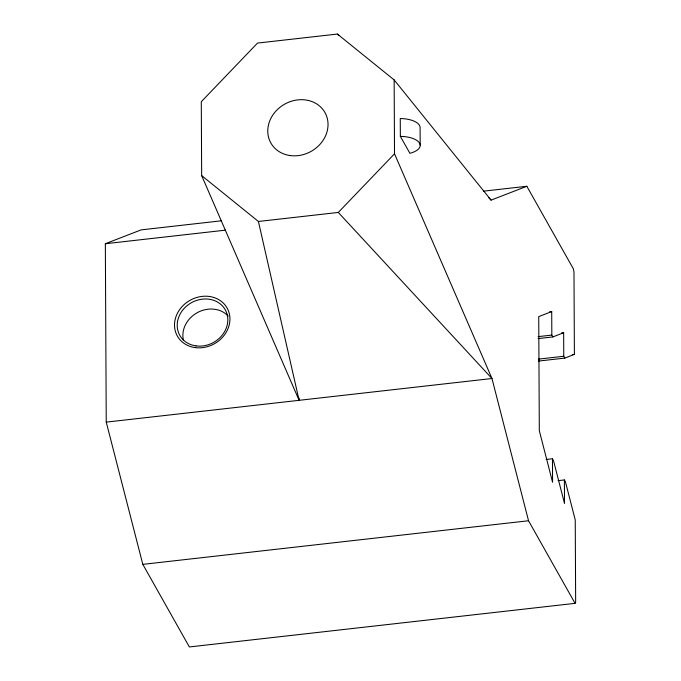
<?xml version="1.0" encoding="UTF-8"?>
<svg xmlns="http://www.w3.org/2000/svg" width="681" height="681" viewBox="0 0 681 681"><rect width="100%" height="100%" fill="white"/><g stroke="black" fill="none" stroke-linecap="round" stroke-linejoin="round"><path stroke-width="1.02" d="M221.427 220.797L141.12 229.88L105.342 243.73L106.245 422.126L142.814 564.362L189.352 646.95L575.07 603.349L575.658 602.174L575.241 519.943L565.426 481.782L564.396 479.943L558.054 480.658M201.661 175.604L258.414 221.47L338.304 212.438L394.52 153.804L394.146 79.915L337.393 34.05L257.512 43.082L201.287 101.716L201.661 175.604L299.112 400.317L299.095 398.198M488.898 197.788L491.061 200.129L526.839 186.271L573.376 268.867L573.981 272.153L574.398 354.384L564.796 358.104L538.382 361.083M564.796 358.104L563.766 356.265L563.647 332.745L552.87 336.925L551.831 335.086L551.712 311.575L538.731 316.597L539.309 430.664L552.58 482.284L552.461 458.764L546.119 459.488M483.51 191.174L526.839 186.271M105.342 243.73L225.488 230.152M549.601 311.813L551.712 311.575M561.536 332.983L563.647 332.745M538.092 336.644L551.831 335.086M538.075 338.593L552.87 336.925M572.287 354.622L574.398 354.384M538.407 359.134L563.766 356.265M106.245 422.126L491.971 378.517L528.533 520.752L575.07 603.349M142.814 564.362L528.533 520.752M337.393 34.05L338.84 35.608M338.304 212.438L491.971 378.517L394.52 153.804M394.146 79.915L491.061 200.129M400.351 136.37L409.894 153.31A20.694 9.108 -0.3 0 0 419.59 143.206A20.694 9.108 -0.3 0 0 400.351 136.37L400.258 118.528A20.694 9.108 -0.3 0 1 420.092 127.296L420.186 145.13M552.461 458.764L553.491 460.603L564.515 503.463L564.396 479.943M258.414 221.47L299.112 400.317M183.504 340.483A26.074 22.737 -29.4 0 1 197.388 312.605A26.074 22.737 -29.4 0 1 228.203 316.095M290.242 155.566A31.045 27.07 -29.4 0 0 326.974 117.26A31.045 27.07 -29.4 0 0 276.495 110.458A31.045 27.07 -29.4 0 0 290.242 155.566M196.085 345.914A26.074 22.737 -29.4 0 0 226.943 313.737A26.074 22.737 -29.4 0 0 184.542 308.025A26.074 22.737 -29.4 0 0 196.085 345.914M195.175 347.608A28.559 24.908 -29.4 0 0 228.969 312.366A28.559 24.908 -29.4 0 0 182.534 306.11A28.559 24.908 -29.4 0 0 195.175 347.608"/></g></svg>
